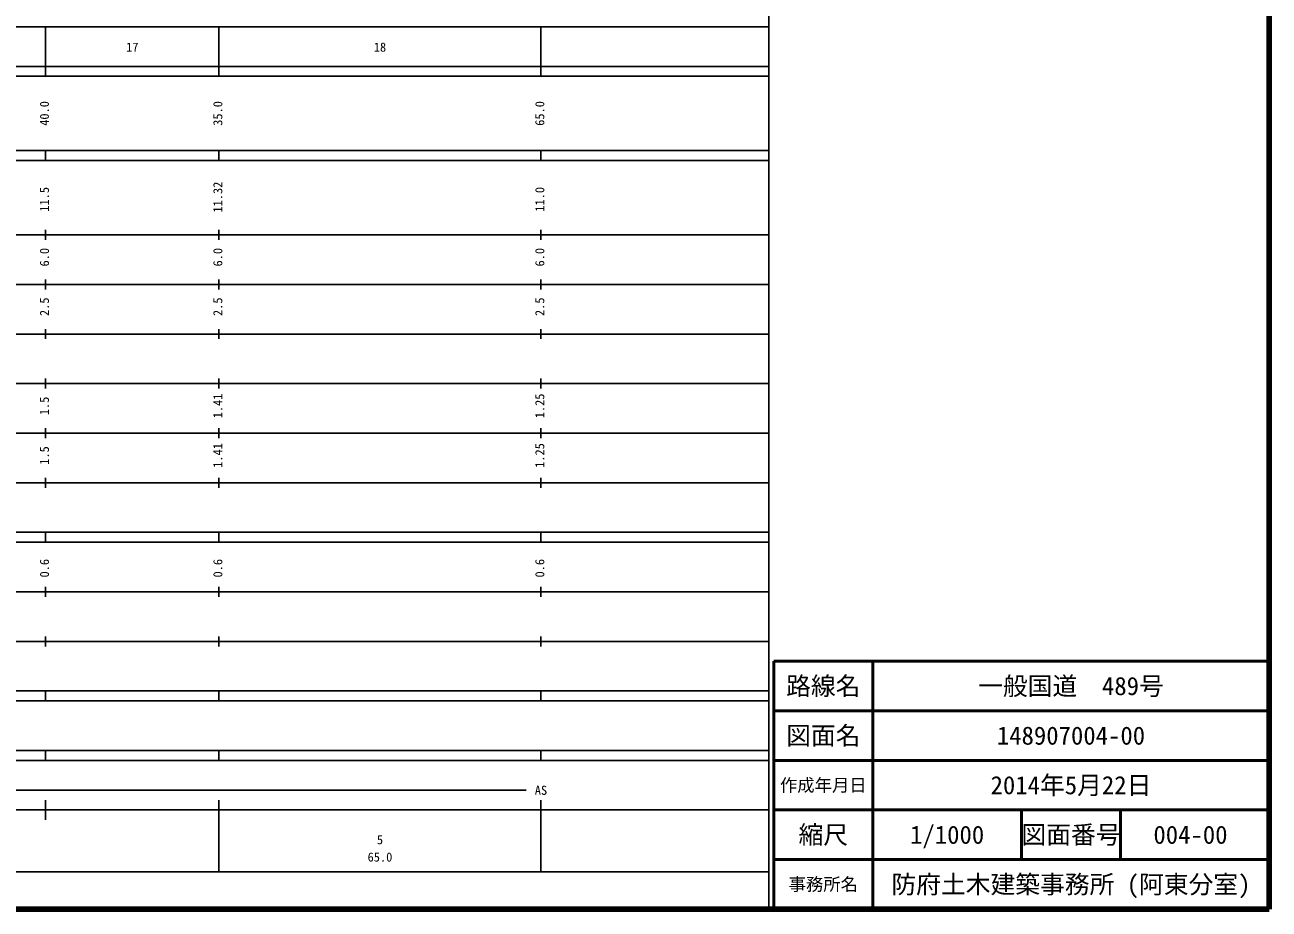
# Model space of a CAD drawing. Units: millimetres on the paper, enlarged 1000 times. Extents: x 40000 to 680000, y 20000 to 380000.
# Drawn here: x 428815 to 680000, y 20000 to 198357 of the extents above; entities that cross this region are included whole.
import ezdxf
from ezdxf.enums import TextEntityAlignment as Align

# ---------------------------------------------------------------- set-up
doc = ezdxf.new("R2010")
doc.units = ezdxf.units.MM
doc.header["$LTSCALE"] = 1000
for name, color, linetype, lineweight in [('M-TTL', 2, 'Continuous', 140), ('M-TTL-BAND', 7, 'Continuous', 25), ('M-TTL-FRAM', 2, 'Continuous', 50), ('M-TTL-LINE', 7, 'Continuous', 50)]:
    doc.layers.add(name, color=color, linetype=linetype, lineweight=lineweight)
doc.layers.add('M-TTL-TXT', color=7, linetype='Continuous')
doc.styles.add('ＭＳ ゴシック', font='')
doc.styles.get('ＭＳ ゴシック').set_extended_font_data('MS Gothic')

msp = doc.modelspace()

# ---------------------------------------------------------------- linework, layer by layer
at = {"layer": 'M-TTL'}
for p, q in [((680000, 20000), (680000, 380000)), ((40000, 20000), (680000, 20000))]:
    msp.add_line(p, q, dxfattribs=at)
at = {"layer": 'M-TTL-BAND'}
for p, q in [((579000, 20000), (579000, 370000)), ((68000, 198000), (579000, 198000)), ((433000, 188000), (433000, 198000)), ((468000, 188000), (468000, 198000)), ((533000, 188000), (533000, 198000)), ((40000, 190000), (579000, 190000)), ((40000, 188000), (579000, 188000)), ((40000, 173000), (579000, 173000)), ((40000, 171000), (579000, 171000)), ((433000, 171000), (433000, 173000)), ((468000, 171000), (468000, 173000)), ((533000, 171000), (533000, 173000)), ((40000, 156000), (579000, 156000)), ((433000, 155000), (433000, 157000)), ((468000, 155000), (468000, 157000)), ((533000, 155000), (533000, 157000)), ((46000, 146000), (579000, 146000)), ((433000, 145000), (433000, 147000)), ((468000, 145000), (468000, 147000)), ((533000, 145000), (533000, 147000)), ((52000, 136000), (579000, 136000)), ((433000, 135000), (433000, 137000)), ((468000, 135000), (468000, 137000)), ((533000, 135000), (533000, 137000)), ((46000, 126000), (579000, 126000)), ((433000, 125000), (433000, 127000)), ((468000, 125000), (468000, 127000)), ((533000, 125000), (533000, 127000)), ((52000, 116000), (579000, 116000)), ((433000, 115000), (433000, 117000)), ((468000, 115000), (468000, 117000)), ((533000, 115000), (533000, 117000)), ((46000, 106000), (579000, 106000)), ((433000, 105000), (433000, 107000)), ((468000, 105000), (468000, 107000)), ((533000, 105000), (533000, 107000)), ((40000, 96000), (579000, 96000)), ((433000, 94000), (433000, 96000)), ((468000, 94000), (468000, 96000)), ((533000, 94000), (533000, 96000)), ((40000, 94000), (579000, 94000)), ((49000, 84000), (579000, 84000)), ((433000, 83000), (433000, 85000)), ((468000, 83000), (468000, 85000)), ((533000, 83000), (533000, 85000)), ((40000, 74000), (579000, 74000)), ((433000, 73000), (433000, 75000)), ((468000, 73000), (468000, 75000)), ((533000, 73000), (533000, 75000)), ((40000, 64000), (579000, 64000)), ((433000, 62000), (433000, 64000)), ((468000, 62000), (468000, 64000)), ((533000, 62000), (533000, 64000)), ((40000, 62000), (579000, 62000)), ((40000, 52000), (579000, 52000)), ((433000, 50000), (433000, 52000)), ((468000, 50000), (468000, 52000)), ((533000, 50000), (533000, 52000)), ((40000, 50000), (579000, 50000)), ((71000, 44000), (530000, 44000)), ((433000, 38000), (433000, 42000)), ((468000, 27500), (468000, 42000)), ((533000, 27500), (533000, 42000)), ((40000, 40000), (579000, 40000)), ((68000, 27500), (579000, 27500))]:
    msp.add_line(p, q, dxfattribs=at)
at = {"layer": 'M-TTL-FRAM'}
for p, q in [((680000, 70000), (580000, 70000)), ((580000, 70000), (580000, 20000))]:
    msp.add_line(p, q, dxfattribs=at)
at = {"layer": 'M-TTL-LINE'}
for p, q in [((600000, 70000), (600000, 20000)), ((680000, 60000), (580000, 60000)), ((680000, 50000), (580000, 50000)), ((680000, 40000), (580000, 40000)), ((630000, 40000), (630000, 30000)), ((650000, 40000), (650000, 30000)), ((680000, 30000), (580000, 30000))]:
    msp.add_line(p, q, dxfattribs=at)

# ---------------------------------------------------------------- texts
at = {"layer": 'M-TTL-BAND', "style": 'ＭＳ ゴシック'}
for s, p in [('17', (450500, 192405)), ('18', (500500, 192405)), ('AS', (533000, 42500)), ('5', (500500, 32523)), ('65.0', (500500, 29033))]:
    msp.add_text(s, height=1833, dxfattribs=at).set_placement(p, align=Align.BOTTOM_CENTER)
for s, p in [('40.0', (434223, 180500)), ('35.0', (469223, 180500)), ('65.0', (534223, 180500)), ('11.32', (469223, 163616)), ('11.5', (434223, 163174)), ('11.0', (534223, 163174)), ('6.0', (434223, 151500)), ('6.0', (469223, 151500)), ('6.0', (534223, 151500)), ('2.5', (434223, 141500)), ('2.5', (469223, 141500)), ('2.5', (534223, 141500)), ('1.5', (434223, 121500)), ('1.41', (469223, 121500)), ('1.25', (534223, 121500)), ('1.5', (434223, 111500)), ('1.41', (469223, 111500)), ('1.25', (534223, 111500)), ('0.6', (434223, 88764)), ('0.6', (469223, 88764)), ('0.6', (534223, 88764))]:
    msp.add_text(s, height=1833, rotation=90, dxfattribs=at).set_placement(p, align=Align.BOTTOM_CENTER)
at = {"layer": 'M-TTL-TXT', "style": 'ＭＳ ゴシック'}
for s, height, p in [('路線名', 3666, (590000, 65000)), ('路線名', 3666, (590000, 65000)), ('一般国道\u3000489号', 3666, (640000, 65000)), ('図面名', 3666, (590000, 55000)), ('図面名', 3666, (590000, 55000)), ('148907004-00', 3666, (640000, 55000)), ('作成年月日', 2566, (590000, 45000)), ('作成年月日', 2566, (590000, 45000)), ('2014年5月22日', 3666, (640000, 45000)), ('縮尺', 3666, (590000, 35000)), ('縮尺', 3666, (590000, 35000)), ('1/1000', 3666, (615000, 35000)), ('図面番号', 3666, (640000, 35000)), ('図面番号', 3666, (640000, 35000)), ('004-00', 3666, (664125, 35000)), ('事務所名', 2566, (590000, 25000)), ('事務所名', 2566, (590000, 25000)), ('防府土木建築事務所 (阿東分室)', 3666, (640000, 25000))]:
    msp.add_text(s, height=height, dxfattribs=at).set_placement(p, align=Align.MIDDLE_CENTER)

doc.saveas('drawing.dxf')
